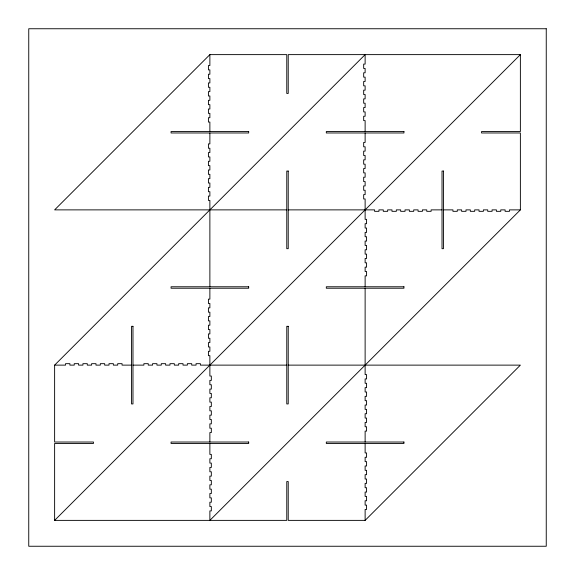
<?xml version="1.0" encoding="UTF-8"?>
<svg xmlns="http://www.w3.org/2000/svg" width="575" height="575" viewBox="0 0 575 575"><rect width="100%" height="100%" fill="white"/><g stroke="black" fill="none" stroke-linecap="round" stroke-linejoin="round"><path stroke-width="0.86" d="M209.875 443.476L209.875 454.394L211.327 454.394L211.327 458.742L209.875 458.742L209.875 463.091L211.327 463.091L211.327 467.432L209.875 467.432L209.875 471.78L211.327 471.78L211.327 476.129L209.875 476.129L209.875 480.477L211.327 480.477L211.327 484.826L209.875 484.826L209.875 489.167L211.327 489.167L211.327 493.515L209.875 493.515L209.875 497.864L211.327 497.864L211.327 502.212L209.875 502.212L209.875 506.561L211.327 506.561L211.327 510.902L209.875 510.902L209.875 520.375L520.375 209.875L520.375 132.976L481.562 132.976L481.562 131.524L520.375 131.524L520.375 54.625L288.226 54.625L288.226 93.438L286.774 93.438L286.774 54.625L209.875 54.625L54.625 209.875L286.774 209.875M288.226 365.125L520.375 365.125L365.125 520.375L288.226 520.375L288.226 481.562L286.774 481.562L286.774 520.375L54.625 520.375L54.625 443.476L93.438 443.476L93.438 442.024L54.625 442.024L54.625 365.125L365.125 54.625L365.125 64.098L363.673 64.098L363.673 68.439L365.125 68.439L365.125 72.788L363.673 72.788L363.673 77.136L365.125 77.136L365.125 81.485L363.673 81.485L363.673 85.833L365.125 85.833L365.125 90.174L363.673 90.174L363.673 94.523L365.125 94.523L365.125 98.871L363.673 98.871L363.673 103.22L365.125 103.22L365.125 107.568L363.673 107.568L363.673 111.909L365.125 111.909L365.125 116.258L363.673 116.258L363.673 120.606L365.125 120.606L365.125 131.524M54.625 520.375L520.375 54.625M288.226 209.875L374.598 209.875L374.598 211.327L378.939 211.327L378.939 209.875L383.288 209.875L383.288 211.327L387.636 211.327L387.636 209.875L391.985 209.875L391.985 211.327L396.333 211.327L396.333 209.875L400.674 209.875L400.674 211.327L405.023 211.327L405.023 209.875L409.371 209.875L409.371 211.327L413.72 211.327L413.72 209.875L418.068 209.875L418.068 211.327L422.409 211.327L422.409 209.875L426.758 209.875L426.758 211.327L431.106 211.327L431.106 209.875L442.024 209.875M443.476 209.875L452.942 209.875L452.942 211.327L457.29 211.327L457.29 209.875L461.639 209.875L461.639 211.327L465.987 211.327L465.987 209.875L470.336 209.875L470.336 211.327L474.677 211.327L474.677 209.875L479.025 209.875L479.025 211.327L483.374 211.327L483.374 209.875L487.722 209.875L487.722 211.327L492.071 211.327L492.071 209.875L496.412 209.875L496.412 211.327L500.76 211.327L500.76 209.875L505.109 209.875L505.109 211.327L509.457 211.327L509.457 209.875L520.375 209.875M54.625 365.125L65.543 365.125L65.543 363.673L69.891 363.673L69.891 365.125L74.24 365.125L74.24 363.673L78.588 363.673L78.588 365.125L82.929 365.125L82.929 363.673L87.278 363.673L87.278 365.125L91.626 365.125L91.626 363.673L95.975 363.673L95.975 365.125L100.323 365.125L100.323 363.673L104.664 363.673L104.664 365.125L109.013 365.125L109.013 363.673L113.361 363.673L113.361 365.125L117.71 365.125L117.71 363.673L122.058 363.673L122.058 365.125L131.524 365.125M132.976 365.125L143.894 365.125L143.894 363.673L148.242 363.673L148.242 365.125L152.591 365.125L152.591 363.673L156.932 363.673L156.932 365.125L161.28 365.125L161.28 363.673L165.629 363.673L165.629 365.125L169.977 365.125L169.977 363.673L174.326 363.673L174.326 365.125L178.667 365.125L178.667 363.673L183.015 363.673L183.015 365.125L187.364 365.125L187.364 363.673L191.712 363.673L191.712 365.125L196.061 365.125L196.061 363.673L200.402 363.673L200.402 365.125L286.774 365.125M365.125 132.976L365.125 142.442L363.673 142.442L363.673 146.79L365.125 146.79L365.125 151.139L363.673 151.139L363.673 155.487L365.125 155.487L365.125 159.836L363.673 159.836L363.673 164.177L365.125 164.177L365.125 168.525L363.673 168.525L363.673 172.874L365.125 172.874L365.125 177.222L363.673 177.222L363.673 181.571L365.125 181.571L365.125 185.912L363.673 185.912L363.673 190.26L365.125 190.26L365.125 194.609L363.673 194.609L363.673 198.957L365.125 198.957L365.125 219.348L366.577 219.348L366.577 223.689L365.125 223.689L365.125 228.038L366.577 228.038L366.577 232.386L365.125 232.386L365.125 236.735L366.577 236.735L366.577 241.083L365.125 241.083L365.125 245.424L366.577 245.424L366.577 249.773L365.125 249.773L365.125 254.121L366.577 254.121L366.577 258.47L365.125 258.47L365.125 262.818L366.577 262.818L366.577 267.159L365.125 267.159L365.125 271.508L366.577 271.508L366.577 275.856L365.125 275.856L365.125 286.774M365.125 288.226L365.125 374.598L366.577 374.598L366.577 378.939L365.125 378.939L365.125 383.288L366.577 383.288L366.577 387.636L365.125 387.636L365.125 391.985L366.577 391.985L366.577 396.333L365.125 396.333L365.125 400.674L366.577 400.674L366.577 405.023L365.125 405.023L365.125 409.371L366.577 409.371L366.577 413.72L365.125 413.72L365.125 418.068L366.577 418.068L366.577 422.409L365.125 422.409L365.125 426.758L366.577 426.758L366.577 431.106L365.125 431.106L365.125 442.024M365.125 443.476L365.125 452.942L366.577 452.942L366.577 457.29L365.125 457.29L365.125 461.639L366.577 461.639L366.577 465.987L365.125 465.987L365.125 470.336L366.577 470.336L366.577 474.677L365.125 474.677L365.125 479.025L366.577 479.025L366.577 483.374L365.125 483.374L365.125 487.722L366.577 487.722L366.577 492.071L365.125 492.071L365.125 496.412L366.577 496.412L366.577 500.76L365.125 500.76L365.125 505.109L366.577 505.109L366.577 509.457L365.125 509.457L365.125 520.375M209.875 54.625L209.875 65.543L208.423 65.543L208.423 69.891L209.875 69.891L209.875 74.24L208.423 74.24L208.423 78.588L209.875 78.588L209.875 82.929L208.423 82.929L208.423 87.278L209.875 87.278L209.875 91.626L208.423 91.626L208.423 95.975L209.875 95.975L209.875 100.323L208.423 100.323L208.423 104.664L209.875 104.664L209.875 109.013L208.423 109.013L208.423 113.361L209.875 113.361L209.875 117.71L208.423 117.71L208.423 122.058L209.875 122.058L209.875 131.524M209.875 132.976L209.875 143.894L208.423 143.894L208.423 148.242L209.875 148.242L209.875 152.591L208.423 152.591L208.423 156.932L209.875 156.932L209.875 161.28L208.423 161.28L208.423 165.629L209.875 165.629L209.875 169.977L208.423 169.977L208.423 174.326L209.875 174.326L209.875 178.667L208.423 178.667L208.423 183.015L209.875 183.015L209.875 187.364L208.423 187.364L208.423 191.712L209.875 191.712L209.875 196.061L208.423 196.061L208.423 200.402L209.875 200.402L209.875 286.774M209.875 288.226L209.875 299.144L208.423 299.144L208.423 303.492L209.875 303.492L209.875 307.841L208.423 307.841L208.423 312.182L209.875 312.182L209.875 316.53L208.423 316.53L208.423 320.879L209.875 320.879L209.875 325.227L208.423 325.227L208.423 329.576L209.875 329.576L209.875 333.917L208.423 333.917L208.423 338.265L209.875 338.265L209.875 342.614L208.423 342.614L208.423 346.962L209.875 346.962L209.875 351.311L208.423 351.311L208.423 355.652L209.875 355.652L209.875 376.043L211.327 376.043L211.327 380.391L209.875 380.391L209.875 384.74L211.327 384.74L211.327 389.088L209.875 389.088L209.875 393.429L211.327 393.429L211.327 397.778L209.875 397.778L209.875 402.126L211.327 402.126L211.327 406.475L209.875 406.475L209.875 410.823L211.327 410.823L211.327 415.164L209.875 415.164L209.875 419.513L211.327 419.513L211.327 423.861L209.875 423.861L209.875 428.21L211.327 428.21L211.327 432.558L209.875 432.558L209.875 442.024M546.25 28.75L28.75 28.75L28.75 546.25L546.25 546.25L546.25 28.75M248.688 131.524L171.062 131.524L171.062 132.976L248.688 132.976L248.688 131.524M403.938 131.524L326.312 131.524L326.312 132.976L403.938 132.976L403.938 131.524M288.226 171.062L286.774 171.062L286.774 248.688L288.226 248.688L288.226 171.062M443.476 171.062L442.024 171.062L442.024 248.688L443.476 248.688L443.476 171.062M248.688 286.774L171.062 286.774L171.062 288.226L248.688 288.226L248.688 286.774M403.938 286.774L326.312 286.774L326.312 288.226L403.938 288.226L403.938 286.774M132.976 326.312L131.524 326.312L131.524 403.938L132.976 403.938L132.976 326.312M288.226 326.312L286.774 326.312L286.774 403.938L288.226 403.938L288.226 326.312M248.688 442.024L171.062 442.024L171.062 443.476L248.688 443.476L248.688 442.024M403.938 442.024L326.312 442.024L326.312 443.476L403.938 443.476L403.938 442.024"/></g></svg>
